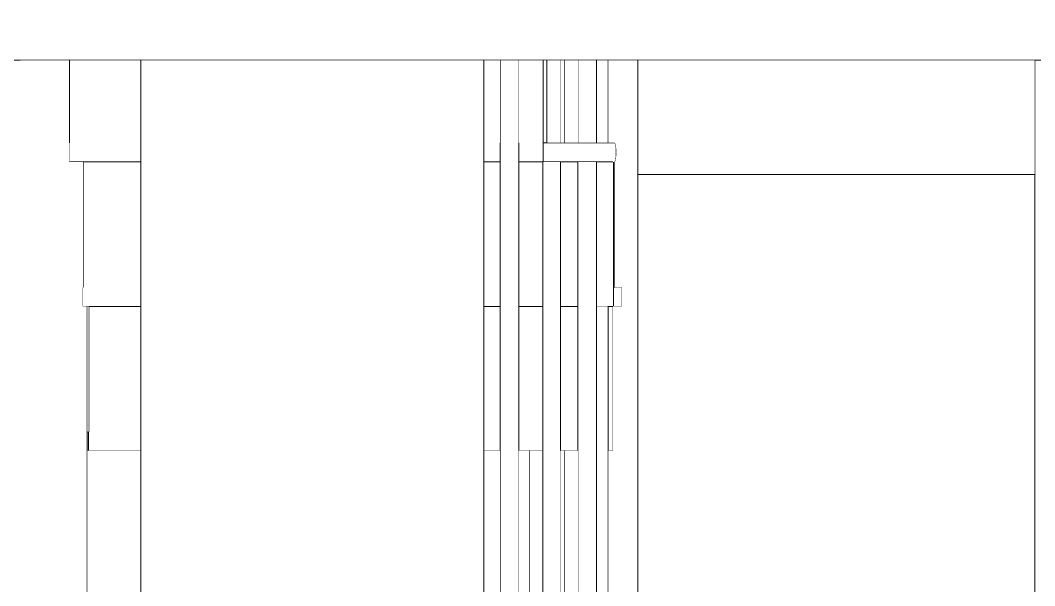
# Model space of a CAD drawing. Header units: millimetres. Extents: x -2171 to 1563, y -1758 to -1505.
# Drawn here: x -175.158 to -173.827, y -1731.473 to -1730.732 of the extents above; entities that cross this region are included whole.
import ezdxf

# ---------------------------------------------------------------- set-up
doc = ezdxf.new("R2010")
doc.units = ezdxf.units.MM
doc.linetypes.add('Wipeout_Contour', pattern=[1000, 0, -1000])
for name, color, linetype in [('Archicad Windows', 7, 'Continuous'), ('STATIKA', 7, 'Continuous'), ('Structural - Bearing', 7, 'Continuous'), ('Structural - Stair & Railing', 7, 'Continuous')]:
    doc.layers.add(name, color=color, linetype=linetype)
for name, color, linetype, lineweight, true_color in [('Archicad Windows_Pen_No__87', 251, 'Continuous', 9, 0x6a6a6a), ('STATIKA_Pen_No__61', 251, 'Continuous', 13, 0x6a6a6a), ('Structural - Bearing_Pen_No__87', 251, 'Continuous', 9, 0x6a6a6a), ('Structural - Stair & Railing_Pen_No__11', 49, 'Continuous', 13, 0x464646)]:
    doc.layers.add(name, color=color, linetype=linetype, lineweight=lineweight, true_color=true_color)
doc.layers.add('Structural - Bearing_Pen_No__2', color=8, linetype='Continuous', lineweight=13)
doc.layers.add('Structural - Bearing_Pen_No__88', color=7, linetype='Continuous', lineweight=13)

# ---------------------------------------------------------------- blocks, each defined once
blk = doc.blocks.new('Section Element_133_1')
at = {"color": 254, "linetype": 'Wipeout_Contour', "lineweight": 0, "ltscale": 123243.099421}
blk.add_wipeout([(-21062.7, 23570), (-21062.7, 21870), (-20542, 21870), (-20542, 23570)], dxfattribs=at).dxf.layer = 'Structural - Bearing'
blk = doc.blocks.new('Section Element_242_1')
at = {"color": 254, "linetype": 'Wipeout_Contour', "lineweight": 0, "ltscale": 128798.517995}
blk.add_wipeout([(-21401.2, 23720), (-21258.8, 23720), (-21258.8, 24520), (-21401.2, 24520)], dxfattribs=at).dxf.layer = 'Structural - Bearing'
at = {"color": 254, "linetype": 'Wipeout_Contour', "lineweight": 0, "ltscale": 129212.045042}
blk.add_wipeout([(-21570.2, 23720), (-21401.2, 23720), (-21401.2, 24520), (-21570.2, 24520)], dxfattribs=at).dxf.layer = 'Structural - Bearing'
at = {"layer": 'Structural - Bearing_Pen_No__87', "color": 251, "linetype": 'Continuous', "lineweight": 9, "true_color": 0x6a6a6a}
blk.add_line((-21401.2, 23720), (-21258.8, 23720), dxfattribs=at)
at = {"color": 254, "linetype": 'Wipeout_Contour', "lineweight": 0, "ltscale": 129661.077098}
blk.add_wipeout([(-21738, 23720), (-21570.2, 23720), (-21570.2, 24520), (-21738, 24520)], dxfattribs=at).dxf.layer = 'Structural - Bearing'
at = {"layer": 'Structural - Bearing_Pen_No__87', "color": 251, "linetype": 'Continuous', "lineweight": 9, "true_color": 0x6a6a6a}
blk.add_line((-21570.2, 23720), (-21401.2, 23720), dxfattribs=at)
at = {"color": 254, "linetype": 'Wipeout_Contour', "lineweight": 0, "ltscale": 130108.318135}
blk.add_wipeout([(-21904.2, 23720), (-21738, 23720), (-21738, 24520), (-21904.2, 24520)], dxfattribs=at).dxf.layer = 'Structural - Bearing'
at = {"layer": 'Structural - Bearing_Pen_No__87', "color": 251, "linetype": 'Continuous', "lineweight": 9, "true_color": 0x6a6a6a}
for p, q in [((-21904.2, 23720), (-21738, 23720)), ((-21738, 23720), (-21570.2, 23720))]:
    blk.add_line(p, q, dxfattribs=at)
blk = doc.blocks.new('Section Element_243_1')
at = {"color": 254, "linetype": 'Wipeout_Contour', "lineweight": 0, "ltscale": 115962.995937}
blk.add_wipeout([(-21258.8, 24520), (-21258.8, 23720), (-9238, 23720), (-9238, 24520)], dxfattribs=at).dxf.layer = 'Structural - Bearing'
at = {"layer": 'Structural - Bearing_Pen_No__87', "color": 251, "linetype": 'Continuous', "lineweight": 9, "true_color": 0x6a6a6a}
blk.add_line((-9238, 23720), (-21258.8, 23720), dxfattribs=at)
blk = doc.blocks.new('Section Element_331_1')
at = {"color": 254, "linetype": 'Wipeout_Contour', "lineweight": 0, "ltscale": 127356.094547}
blk.add_wipeout([(-21784.7, 23232.8), (-21784.7, 23207.8), (-21783.3, 23207.8), (-21783.3, 23232.8)], dxfattribs=at).dxf.layer = 'Structural - Stair & Railing'
at = {"color": 254, "linetype": 'Wipeout_Contour', "lineweight": 0, "ltscale": 125914.866411}
blk.add_wipeout([(-21264.6, 23207.8), (-21243.2, 23207.8), (-21243.2, 23232.8), (-21264.6, 23232.8)], dxfattribs=at).dxf.layer = 'Structural - Stair & Railing'
at = {"color": 254, "linetype": 'Wipeout_Contour', "lineweight": 0, "ltscale": 125777.703753}
blk.add_wipeout([(-21218.8, 23207.8), (-21187.4, 23207.8), (-21187.4, 23232.8), (-21218.8, 23232.8)], dxfattribs=at).dxf.layer = 'Structural - Stair & Railing'
at = {"color": 254, "linetype": 'Wipeout_Contour', "lineweight": 0, "ltscale": 125641.844628}
blk.add_wipeout([(-21164.1, 23207.8), (-21141.2, 23207.8), (-21141.2, 23232.8), (-21164.1, 23232.8)], dxfattribs=at).dxf.layer = 'Structural - Stair & Railing'
at = {"color": 254, "linetype": 'Wipeout_Contour', "lineweight": 0, "ltscale": 125495.259376}
blk.add_wipeout([(-21101.3, 23207.8), (-21095.1, 23207.8), (-21095.1, 23232.8), (-21101.3, 23232.8)], dxfattribs=at).dxf.layer = 'Structural - Stair & Railing'
at = {"layer": 'Structural - Stair & Railing_Pen_No__11', "color": 49, "linetype": 'Continuous', "lineweight": 13, "true_color": 0x464646}
for p, q in [((-21095.1, 23207.8), (-21095.1, 23232.8)), ((-21243.2, 23207.8), (-21264.6, 23207.8)), ((-21187.4, 23207.8), (-21218.8, 23207.8)), ((-21141.2, 23207.8), (-21164.1, 23207.8)), ((-21095.1, 23207.8), (-21101.3, 23207.8))]:
    blk.add_line(p, q, dxfattribs=at)
at = {"color": 254, "linetype": 'Wipeout_Contour', "lineweight": 0, "ltscale": 127260.20265}
blk.add_wipeout([(-21783.3, 23232.8), (-21783.3, 23207.8), (-21714.6, 23207.8), (-21714.6, 23232.8)], dxfattribs=at).dxf.layer = 'Structural - Stair & Railing'
at = {"layer": 'Structural - Stair & Railing_Pen_No__11', "color": 49, "linetype": 'Continuous', "lineweight": 13, "true_color": 0x464646}
for p, q in [((-21783.3, 23232.8), (-21784.7, 23232.8)), ((-21782.7, 23232.8), (-21783.3, 23232.8)), ((-21783.3, 23207.8), (-21783.3, 23232.8)), ((-21783.3, 23207.8), (-21784.7, 23207.8)), ((-21714.6, 23207.8), (-21783.3, 23207.8))]:
    blk.add_line(p, q, dxfattribs=at)
blk = doc.blocks.new('Section Element_332_1')
at = {"color": 254, "linetype": 'Wipeout_Contour', "lineweight": 0, "ltscale": 127536.410818}
blk.add_wipeout([(-21782.7, 23397.2), (-21782.7, 23232.8), (-21714.6, 23232.8), (-21714.6, 23397.2)], dxfattribs=at).dxf.layer = 'Structural - Stair & Railing'
at = {"color": 254, "linetype": 'Wipeout_Contour', "lineweight": 0, "ltscale": 126194.805411}
blk.add_wipeout([(-21264.6, 23397.2), (-21264.6, 23232.8), (-21243.2, 23232.8), (-21243.2, 23397.2)], dxfattribs=at).dxf.layer = 'Structural - Stair & Railing'
at = {"color": 254, "linetype": 'Wipeout_Contour', "lineweight": 0, "ltscale": 126057.946878}
blk.add_wipeout([(-21218.8, 23232.8), (-21187.4, 23232.8), (-21187.4, 23397.2), (-21218.8, 23397.2)], dxfattribs=at).dxf.layer = 'Structural - Stair & Railing'
at = {"color": 254, "linetype": 'Wipeout_Contour', "lineweight": 0, "ltscale": 125922.38965}
blk.add_wipeout([(-21164.1, 23232.8), (-21141.2, 23232.8), (-21141.2, 23397.2), (-21164.1, 23397.2)], dxfattribs=at).dxf.layer = 'Structural - Stair & Railing'
at = {"color": 254, "linetype": 'Wipeout_Contour', "lineweight": 0, "ltscale": 125776.047789}
blk.add_wipeout([(-21101.3, 23232.8), (-21095, 23232.8), (-21095, 23397.2), (-21101.3, 23397.2)], dxfattribs=at).dxf.layer = 'Structural - Stair & Railing'
at = {"layer": 'Structural - Stair & Railing_Pen_No__11', "color": 49, "linetype": 'Continuous', "lineweight": 13, "true_color": 0x464646}
blk.add_line((-21095, 23397.2), (-21095, 23232.8), dxfattribs=at)
at = {"color": 254, "linetype": 'Wipeout_Contour', "lineweight": 0, "ltscale": 127629.961356}
blk.add_wipeout([(-21783.1, 23397.2), (-21783.1, 23232.8), (-21782.7, 23232.8), (-21782.7, 23397.2)], dxfattribs=at).dxf.layer = 'Structural - Stair & Railing'
at = {"layer": 'Structural - Stair & Railing_Pen_No__11', "color": 49, "linetype": 'Continuous', "lineweight": 13, "true_color": 0x464646}
for p, q in [((-21783.1, 23232.8), (-21783.1, 23397.2)), ((-21782.7, 23397.2), (-21782.7, 23232.8))]:
    blk.add_line(p, q, dxfattribs=at)
blk = doc.blocks.new('Section Element_333_1')
at = {"color": 254, "linetype": 'Wipeout_Contour', "lineweight": 0, "ltscale": 127824.690433}
blk.add_wipeout([(-21790.9, 23422.2), (-21790.9, 23397.2), (-21714.6, 23397.2), (-21714.6, 23422.2)], dxfattribs=at).dxf.layer = 'Structural - Stair & Railing'
at = {"color": 254, "linetype": 'Wipeout_Contour', "lineweight": 0, "ltscale": 126474.876104}
blk.add_wipeout([(-21264.6, 23397.2), (-21243.2, 23397.2), (-21243.2, 23422.2), (-21264.6, 23422.2)], dxfattribs=at).dxf.layer = 'Structural - Stair & Railing'
at = {"color": 254, "linetype": 'Wipeout_Contour', "lineweight": 0, "ltscale": 126338.321521}
blk.add_wipeout([(-21218.8, 23397.2), (-21187.4, 23397.2), (-21187.4, 23422.2), (-21218.8, 23422.2)], dxfattribs=at).dxf.layer = 'Structural - Stair & Railing'
at = {"color": 254, "linetype": 'Wipeout_Contour', "lineweight": 0, "ltscale": 126203.06596}
blk.add_wipeout([(-21164.1, 23397.2), (-21141.2, 23397.2), (-21141.2, 23422.2), (-21164.1, 23422.2)], dxfattribs=at).dxf.layer = 'Structural - Stair & Railing'
at = {"color": 254, "linetype": 'Wipeout_Contour', "lineweight": 0, "ltscale": 126076.963245}
blk.add_wipeout([(-21116.6, 23422.2), (-21116.6, 23397.2), (-21094.7, 23397.2), (-21094.7, 23422.2)], dxfattribs=at).dxf.layer = 'Structural - Stair & Railing'
at = {"layer": 'Structural - Stair & Railing_Pen_No__11', "color": 49, "linetype": 'Continuous', "lineweight": 13, "true_color": 0x464646}
for p, q in [((-21790.3, 23422.2), (-21790.9, 23422.2)), ((-21790.9, 23397.2), (-21790.9, 23422.2)), ((-21714.6, 23397.2), (-21790.9, 23397.2)), ((-21243.2, 23397.2), (-21264.6, 23397.2)), ((-21187.4, 23397.2), (-21218.8, 23397.2)), ((-21141.2, 23397.2), (-21164.1, 23397.2))]:
    blk.add_line(p, q, dxfattribs=at)
at = {"color": 254, "linetype": 'Wipeout_Contour', "lineweight": 0, "ltscale": 126035.215425}
blk.add_wipeout([(-21094.7, 23422.2), (-21094.7, 23397.2), (-21085.4, 23397.2), (-21085.4, 23422.2)], dxfattribs=at).dxf.layer = 'Structural - Stair & Railing'
at = {"layer": 'Structural - Stair & Railing_Pen_No__11', "color": 49, "linetype": 'Continuous', "lineweight": 13, "true_color": 0x464646}
for q in [(-21094.7, 23422.2), (-21116.6, 23397.2)]:
    blk.add_line((-21094.7, 23397.2), q, dxfattribs=at)
at = {"color": 254, "linetype": 'Wipeout_Contour', "lineweight": 0, "ltscale": 126019.821206}
blk.add_wipeout([(-21085.4, 23422.2), (-21085.4, 23397.2), (-21083.2, 23397.2), (-21083.2, 23422.2)], dxfattribs=at).dxf.layer = 'Structural - Stair & Railing'
at = {"layer": 'Structural - Stair & Railing_Pen_No__11', "color": 49, "linetype": 'Continuous', "lineweight": 13, "true_color": 0x464646}
for p, q in [((-21085.4, 23422.2), (-21093, 23422.2)), ((-21083.2, 23422.2), (-21085.4, 23422.2)), ((-21083.2, 23397.2), (-21083.2, 23422.2)), ((-21085.4, 23397.2), (-21094.7, 23397.2)), ((-21083.2, 23397.2), (-21085.4, 23397.2))]:
    blk.add_line(p, q, dxfattribs=at)
blk = doc.blocks.new('Section Element_334_1')
at = {"color": 254, "linetype": 'Wipeout_Contour', "lineweight": 0, "ltscale": 128101.911777}
blk.add_wipeout([(-21790.3, 23586.7), (-21790.3, 23422.2), (-21714.6, 23422.2), (-21714.6, 23586.7)], dxfattribs=at).dxf.layer = 'Structural - Stair & Railing'
at = {"color": 254, "linetype": 'Wipeout_Contour', "lineweight": 0, "ltscale": 126755.841618}
blk.add_wipeout([(-21264.6, 23586.7), (-21264.6, 23422.2), (-21243.2, 23422.2), (-21243.2, 23586.7)], dxfattribs=at).dxf.layer = 'Structural - Stair & Railing'
at = {"color": 254, "linetype": 'Wipeout_Contour', "lineweight": 0, "ltscale": 126619.589526}
blk.add_wipeout([(-21218.8, 23422.2), (-21187.4, 23422.2), (-21187.4, 23586.7), (-21218.8, 23586.7)], dxfattribs=at).dxf.layer = 'Structural - Stair & Railing'
at = {"color": 254, "linetype": 'Wipeout_Contour', "lineweight": 0, "ltscale": 126484.634257}
blk.add_wipeout([(-21164.1, 23586.7), (-21164.1, 23422.2), (-21141.2, 23422.2), (-21141.2, 23586.7)], dxfattribs=at).dxf.layer = 'Structural - Stair & Railing'
at = {"color": 254, "linetype": 'Wipeout_Contour', "lineweight": 0, "ltscale": 126358.728317}
blk.add_wipeout([(-21116.6, 23586.7), (-21116.6, 23422.2), (-21094.6, 23422.2), (-21094.6, 23586.7)], dxfattribs=at).dxf.layer = 'Structural - Stair & Railing'
at = {"layer": 'Structural - Stair & Railing_Pen_No__11', "color": 49, "linetype": 'Continuous', "lineweight": 13, "true_color": 0x464646}
blk.add_line((-21790.3, 23586.7), (-21790.3, 23422.2), dxfattribs=at)
at = {"color": 254, "linetype": 'Wipeout_Contour', "lineweight": 0, "ltscale": 126327.256619}
blk.add_wipeout([(-21093, 23586.7), (-21094.6, 23586.7), (-21094.6, 23422.2), (-21093, 23422.2)], dxfattribs=at).dxf.layer = 'Structural - Stair & Railing'
at = {"layer": 'Structural - Stair & Railing_Pen_No__11', "color": 49, "linetype": 'Continuous', "lineweight": 13, "true_color": 0x464646}
for p, q in [((-21094.6, 23586.7), (-21095.4, 23586.7)), ((-21093, 23586.7), (-21094.6, 23586.7)), ((-21094.6, 23586.7), (-21094.6, 23422.2)), ((-21093, 23422.2), (-21093, 23586.7)), ((-21094.6, 23422.2), (-21093, 23422.2))]:
    blk.add_line(p, q, dxfattribs=at)
blk = doc.blocks.new('Section Element_335_1')
at = {"color": 254, "linetype": 'Wipeout_Contour', "lineweight": 0, "ltscale": 128404.577707}
blk.add_wipeout([(-21808.4, 23586.7), (-21714.6, 23586.7), (-21714.6, 23611.7), (-21808.4, 23611.7)], dxfattribs=at).dxf.layer = 'Structural - Stair & Railing'
at = {"color": 254, "linetype": 'Wipeout_Contour', "lineweight": 0, "ltscale": 127036.937421}
blk.add_wipeout([(-21243.2, 23611.7), (-21264.6, 23611.7), (-21264.6, 23586.7), (-21243.2, 23586.7)], dxfattribs=at).dxf.layer = 'Structural - Stair & Railing'
at = {"color": 254, "linetype": 'Wipeout_Contour', "lineweight": 0, "ltscale": 126900.265804}
blk.add_wipeout([(-21218.8, 23611.7), (-21218.8, 23586.7), (-21186.8, 23586.7), (-21186.8, 23611.7)], dxfattribs=at).dxf.layer = 'Structural - Stair & Railing'
at = {"color": 254, "linetype": 'Wipeout_Contour', "lineweight": 0, "ltscale": 664691.617143}
blk.add_wipeout([(-21090.9, 23603.4), (-21091.1, 23605.4), (-21091.3, 23607.2), (-21091.6, 23608.7), (-21092, 23610), (-21092.3, 23610.9), (-21092.7, 23611.5), (-21093.1, 23611.7), (-21104.7, 23611.7), (-21104.7, 23586.7), (-21093.1, 23586.7), (-21092.7, 23586.9), (-21092.3, 23587.4), (-21092, 23588.3), (-21091.6, 23589.6), (-21091.3, 23591.1), (-21091.1, 23592.9), (-21090.9, 23594.9), (-21090.8, 23597), (-21090.8, 23599.2), (-21090.8, 23601.3)], dxfattribs=at).dxf.layer = 'Structural - Stair & Railing'
at = {"layer": 'Structural - Stair & Railing_Pen_No__11', "color": 49, "linetype": 'Continuous', "lineweight": 13, "true_color": 0x464646}
for p, q in [((-21807.9, 23611.7), (-21808.4, 23611.7)), ((-21808.4, 23586.7), (-21808.4, 23611.7)), ((-21092.7, 23611.5), (-21093.1, 23611.7)), ((-21092.3, 23610.9), (-21092.7, 23611.5)), ((-21092, 23610), (-21092.3, 23610.9)), ((-21091.6, 23608.7), (-21092, 23610)), ((-21091.3, 23607.2), (-21091.6, 23608.7)), ((-21091.1, 23605.4), (-21091.3, 23607.2)), ((-21091.3, 23591.1), (-21091.1, 23592.9)), ((-21090.9, 23603.4), (-21091.1, 23605.4)), ((-21091.1, 23592.9), (-21090.9, 23594.9)), ((-21090.8, 23601.3), (-21090.9, 23603.4)), ((-21090.9, 23594.9), (-21090.8, 23597)), ((-21090.8, 23599.2), (-21090.8, 23601.3)), ((-21090.8, 23597), (-21090.8, 23599.2)), ((-21714.6, 23586.7), (-21808.4, 23586.7)), ((-21243.2, 23586.7), (-21264.6, 23586.7)), ((-21093.1, 23586.7), (-21092.7, 23586.9)), ((-21092.7, 23586.9), (-21092.3, 23587.4)), ((-21092.3, 23587.4), (-21092, 23588.3)), ((-21092, 23588.3), (-21091.6, 23589.6)), ((-21091.6, 23589.6), (-21091.3, 23591.1))]:
    blk.add_line(p, q, dxfattribs=at)
at = {"color": 254, "linetype": 'Wipeout_Contour', "lineweight": 0, "ltscale": 126812.332571}
blk.add_wipeout([(-21186.8, 23611.7), (-21186.8, 23586.7), (-21152.9, 23586.7), (-21152.9, 23611.7)], dxfattribs=at).dxf.layer = 'Structural - Stair & Railing'
at = {"color": 254, "linetype": 'Wipeout_Contour', "lineweight": 0, "ltscale": 126666.046883}
blk.add_wipeout([(-21125.5, 23611.7), (-21125.5, 23586.7), (-21104.7, 23586.7), (-21104.7, 23611.7)], dxfattribs=at).dxf.layer = 'Structural - Stair & Railing'
at = {"layer": 'Structural - Stair & Railing_Pen_No__11', "color": 49, "linetype": 'Continuous', "lineweight": 13, "true_color": 0x464646}
for p, q in [((-21186.8, 23586.7), (-21186.8, 23611.7)), ((-21093.1, 23611.7), (-21104.7, 23611.7)), ((-21186.8, 23586.7), (-21218.8, 23586.7)), ((-21095.4, 23586.7), (-21104.7, 23586.7))]:
    blk.add_line(p, q, dxfattribs=at)
at = {"color": 254, "linetype": 'Wipeout_Contour', "lineweight": 0, "ltscale": 126730.409239}
blk.add_wipeout([(-21152.9, 23611.7), (-21152.9, 23586.7), (-21125.5, 23586.7), (-21125.5, 23611.7)], dxfattribs=at).dxf.layer = 'Structural - Stair & Railing'
at = {"layer": 'Structural - Stair & Railing_Pen_No__11', "color": 49, "linetype": 'Continuous', "lineweight": 13, "true_color": 0x464646}
for p, q in [((-21152.9, 23611.7), (-21181.9, 23611.7)), ((-21125.5, 23611.7), (-21152.9, 23611.7)), ((-21104.7, 23611.7), (-21125.5, 23611.7)), ((-21152.9, 23586.7), (-21186.8, 23586.7)), ((-21125.5, 23586.7), (-21152.9, 23586.7)), ((-21104.7, 23586.7), (-21125.5, 23586.7))]:
    blk.add_line(p, q, dxfattribs=at)
blk = doc.blocks.new('Section Element_354_1')
at = {"color": 254, "linetype": 'Wipeout_Contour', "lineweight": 0, "ltscale": 123797.890262}
blk.add_wipeout([(-21204.9, 23207.8), (-21205.4, 23207.8), (-21205.4, 21870), (-21204.9, 21870)], dxfattribs=at).dxf.layer = 'Structural - Bearing'
at = {"color": 254, "linetype": 'Wipeout_Contour', "lineweight": 0, "ltscale": 123750.423274}
blk.add_wipeout([(-21188.2, 23207.8), (-21188.2, 21870), (-21187.4, 21870), (-21187.4, 23207.8)], dxfattribs=at).dxf.layer = 'Structural - Bearing'
at = {"color": 254, "linetype": 'Wipeout_Contour', "lineweight": 0, "ltscale": 123764.695475}
blk.add_wipeout([(-21188.2, 23207.8), (-21197.8, 23207.8), (-21197.8, 21870), (-21188.2, 21870)], dxfattribs=at).dxf.layer = 'Structural - Bearing'
at = {"color": 254, "linetype": 'Wipeout_Contour', "lineweight": 0, "ltscale": 123787.511544}
blk.add_wipeout([(-21197.8, 23207.8), (-21204.9, 23207.8), (-21204.9, 21870), (-21197.8, 21870)], dxfattribs=at).dxf.layer = 'Structural - Bearing'
at = {"layer": 'Structural - Bearing_Pen_No__2', "color": 8, "linetype": 'Continuous', "lineweight": 13}
blk.add_line((-21205.4, 21020), (-21205.4, 23207.8), dxfattribs=at)
blk = doc.blocks.new('Section Element_355_1')
at = {"color": 254, "linetype": 'Wipeout_Contour', "lineweight": 0, "ltscale": 126832.816907}
blk.add_wipeout([(-21101.3, 23720), (-21104.7, 23720), (-21104.7, 23611.7), (-21101.3, 23611.7)], dxfattribs=at).dxf.layer = 'Structural - Bearing'
at = {"color": 254, "linetype": 'Wipeout_Contour', "lineweight": 0, "ltscale": 123799.141338}
blk.add_wipeout([(-21101.3, 23397.2), (-21104.7, 23397.2), (-21104.7, 21870), (-21101.3, 21870)], dxfattribs=at).dxf.layer = 'Structural - Bearing'
at = {"color": 254, "linetype": 'Wipeout_Contour', "lineweight": 0, "ltscale": 126848.89814}
blk.add_wipeout([(-21104.7, 23720), (-21113.4, 23720), (-21113.4, 23611.7), (-21104.7, 23611.7)], dxfattribs=at).dxf.layer = 'Structural - Bearing'
at = {"color": 254, "linetype": 'Wipeout_Contour', "lineweight": 0, "ltscale": 123815.621904}
blk.add_wipeout([(-21104.7, 23397.2), (-21113.4, 23397.2), (-21113.4, 21870), (-21104.7, 21870)], dxfattribs=at).dxf.layer = 'Structural - Bearing'
at = {"layer": 'Structural - Bearing_Pen_No__2', "color": 8, "linetype": 'Continuous', "lineweight": 13}
for p, q in [((-21101.3, 23611.7), (-21101.3, 23720)), ((-21101.3, 21020), (-21101.3, 23397.2))]:
    blk.add_line(p, q, dxfattribs=at)
at = {"color": 254, "linetype": 'Wipeout_Contour', "lineweight": 0, "ltscale": 126864.711621}
blk.add_wipeout([(-21116.6, 23720), (-21116.6, 23611.7), (-21113.4, 23611.7), (-21113.4, 23720)], dxfattribs=at).dxf.layer = 'Structural - Bearing'
at = {"color": 254, "linetype": 'Wipeout_Contour', "lineweight": 0, "ltscale": 123831.827947}
blk.add_wipeout([(-21116.6, 21870), (-21113.4, 21870), (-21113.4, 23397.2), (-21116.6, 23397.2)], dxfattribs=at).dxf.layer = 'Structural - Bearing'
blk = doc.blocks.new('Section Element_356_1')
at = {"color": 254, "linetype": 'Wipeout_Contour', "lineweight": 0, "ltscale": 126875.74093}
blk.add_wipeout([(-21121.7, 23720), (-21121.7, 23611.7), (-21116.6, 23611.7), (-21116.6, 23720)], dxfattribs=at).dxf.layer = 'Structural - Bearing'
at = {"color": 254, "linetype": 'Wipeout_Contour', "lineweight": 0, "ltscale": 124124.900192}
blk.add_wipeout([(-21121.7, 21870), (-21116.6, 21870), (-21116.6, 23586.7), (-21121.7, 23586.7)], dxfattribs=at).dxf.layer = 'Structural - Bearing'
at = {"color": 254, "linetype": 'Wipeout_Contour', "lineweight": 0, "ltscale": 158577.432243}
blk.add_wipeout([(-21121.7, 23720), (-21131, 23720), (-21131, 23611.7), (-21125.5, 23611.7), (-21121.7, 23611.7)], dxfattribs=at).dxf.layer = 'Structural - Bearing'
at = {"color": 254, "linetype": 'Wipeout_Contour', "lineweight": 0, "ltscale": 155809.14422}
blk.add_wipeout([(-21125.5, 23586.7), (-21131, 23586.7), (-21131, 21870), (-21121.7, 21870), (-21121.7, 23586.7)], dxfattribs=at).dxf.layer = 'Structural - Bearing'
at = {"layer": 'Structural - Bearing_Pen_No__2', "color": 8, "linetype": 'Continuous', "lineweight": 13}
for p, q in [((-21116.6, 23611.7), (-21116.6, 23720)), ((-21116.6, 21020), (-21116.6, 23586.7))]:
    blk.add_line(p, q, dxfattribs=at)
at = {"color": 254, "linetype": 'Wipeout_Contour', "lineweight": 0, "ltscale": 126918.189599}
blk.add_wipeout([(-21139.1, 23720), (-21139.1, 23611.7), (-21131, 23611.7), (-21131, 23720)], dxfattribs=at).dxf.layer = 'Structural - Bearing'
at = {"color": 254, "linetype": 'Wipeout_Contour', "lineweight": 0, "ltscale": 124168.306996}
blk.add_wipeout([(-21139.1, 21870), (-21131, 21870), (-21131, 23586.7), (-21139.1, 23586.7)], dxfattribs=at).dxf.layer = 'Structural - Bearing'
at = {"color": 254, "linetype": 'Wipeout_Contour', "lineweight": 0, "ltscale": 126931.751387}
blk.add_wipeout([(-21141.2, 23720), (-21141.2, 23611.7), (-21139.1, 23611.7), (-21139.1, 23720)], dxfattribs=at).dxf.layer = 'Structural - Bearing'
at = {"color": 254, "linetype": 'Wipeout_Contour', "lineweight": 0, "ltscale": 124182.174776}
blk.add_wipeout([(-21141.2, 21870), (-21139.1, 21870), (-21139.1, 23586.7), (-21141.2, 23586.7)], dxfattribs=at).dxf.layer = 'Structural - Bearing'
at = {"layer": 'Structural - Bearing_Pen_No__2', "color": 8, "linetype": 'Continuous', "lineweight": 13}
for p, q in [((-21141.2, 23611.7), (-21141.2, 23720)), ((-21141.2, 21020), (-21141.2, 23586.7))]:
    blk.add_line(p, q, dxfattribs=at)
blk = doc.blocks.new('Section Element_357_1')
at = {"color": 254, "linetype": 'Wipeout_Contour', "lineweight": 0, "ltscale": 127004.54717}
blk.add_wipeout([(-21170.8, 23720), (-21170.8, 23611.7), (-21164.1, 23611.7), (-21164.1, 23720)], dxfattribs=at).dxf.layer = 'Structural - Bearing'
at = {"color": 254, "linetype": 'Wipeout_Contour', "lineweight": 0, "ltscale": 124256.61173}
blk.add_wipeout([(-21170.8, 21870), (-21164.1, 21870), (-21164.1, 23586.7), (-21170.8, 23586.7)], dxfattribs=at).dxf.layer = 'Structural - Bearing'
at = {"layer": 'Structural - Bearing_Pen_No__2', "color": 8, "linetype": 'Continuous', "lineweight": 13}
for p, q in [((-21164.1, 23611.7), (-21164.1, 23720)), ((-21164.1, 21020), (-21164.1, 23586.7))]:
    blk.add_line(p, q, dxfattribs=at)
at = {"color": 254, "linetype": 'Wipeout_Contour', "lineweight": 0, "ltscale": 127026.177781}
blk.add_wipeout([(-21180.4, 23720), (-21180.4, 23611.7), (-21170.8, 23611.7), (-21170.8, 23720)], dxfattribs=at).dxf.layer = 'Structural - Bearing'
at = {"color": 254, "linetype": 'Wipeout_Contour', "lineweight": 0, "ltscale": 124278.729602}
blk.add_wipeout([(-21180.4, 21870), (-21170.8, 21870), (-21170.8, 23586.7), (-21180.4, 23586.7)], dxfattribs=at).dxf.layer = 'Structural - Bearing'
at = {"color": 254, "linetype": 'Wipeout_Contour', "lineweight": 0, "ltscale": 127041.053713}
blk.add_wipeout([(-21181.9, 23720), (-21181.9, 23611.7), (-21180.4, 23611.7), (-21180.4, 23720)], dxfattribs=at).dxf.layer = 'Structural - Bearing'
at = {"color": 254, "linetype": 'Wipeout_Contour', "lineweight": 0, "ltscale": 156006.324197}
blk.add_wipeout([(-21186.8, 23586.7), (-21187.2, 23586.7), (-21187.2, 21870), (-21180.4, 21870), (-21180.4, 23586.7)], dxfattribs=at).dxf.layer = 'Structural - Bearing'
at = {"color": 254, "linetype": 'Wipeout_Contour', "lineweight": 0, "ltscale": 124310.733591}
blk.add_wipeout([(-21187.2, 23586.7), (-21187.4, 23586.7), (-21187.4, 21870), (-21187.2, 21870)], dxfattribs=at).dxf.layer = 'Structural - Bearing'
at = {"layer": 'Structural - Bearing_Pen_No__2', "color": 8, "linetype": 'Continuous', "lineweight": 13}
blk.add_line((-21187.4, 21020), (-21187.4, 23586.7), dxfattribs=at)
blk = doc.blocks.new('Section Element_358_1')
at = {"color": 254, "linetype": 'Wipeout_Contour', "lineweight": 0, "ltscale": 124597.518911}
blk.add_wipeout([(-21218.8, 23720), (-21220.6, 23720), (-21220.6, 21870), (-21218.8, 21870)], dxfattribs=at).dxf.layer = 'Structural - Bearing'
at = {"color": 254, "linetype": 'Wipeout_Contour', "lineweight": 0, "ltscale": 124610.753727}
blk.add_wipeout([(-21220.6, 23720), (-21228.5, 23720), (-21228.5, 21870), (-21220.6, 21870)], dxfattribs=at).dxf.layer = 'Structural - Bearing'
at = {"layer": 'Structural - Bearing_Pen_No__2', "color": 8, "linetype": 'Continuous', "lineweight": 13}
blk.add_line((-21218.8, 21020), (-21218.8, 23720), dxfattribs=at)
at = {"color": 254, "linetype": 'Wipeout_Contour', "lineweight": 0, "ltscale": 124634.35602}
blk.add_wipeout([(-21228.5, 23720), (-21237.9, 23720), (-21237.9, 21870), (-21228.5, 21870)], dxfattribs=at).dxf.layer = 'Structural - Bearing'
at = {"color": 254, "linetype": 'Wipeout_Contour', "lineweight": 0, "ltscale": 124654.501323}
blk.add_wipeout([(-21237.9, 23720), (-21243.2, 23720), (-21243.2, 21870), (-21237.9, 21870)], dxfattribs=at).dxf.layer = 'Structural - Bearing'
at = {"layer": 'Structural - Bearing_Pen_No__2', "color": 8, "linetype": 'Continuous', "lineweight": 13}
blk.add_line((-21243.2, 21020), (-21243.2, 23720), dxfattribs=at)
blk = doc.blocks.new('Section Element_366_1')
at = {"color": 254, "linetype": 'Wipeout_Contour', "lineweight": 0, "ltscale": 126982.974893}
blk.add_wipeout([(-21159.1, 23720), (-21159.6, 23720), (-21159.6, 23611.7), (-21159.1, 23611.7)], dxfattribs=at).dxf.layer = 'Structural - Bearing'
at = {"color": 254, "linetype": 'Wipeout_Contour', "lineweight": 0, "ltscale": 126936.250988}
blk.add_wipeout([(-21142.5, 23720), (-21142.5, 23611.7), (-21141.2, 23611.7), (-21141.2, 23720)], dxfattribs=at).dxf.layer = 'Structural - Bearing'
at = {"color": 254, "linetype": 'Wipeout_Contour', "lineweight": 0, "ltscale": 123672.518561}
blk.add_wipeout([(-21159.1, 23207.8), (-21159.6, 23207.8), (-21159.6, 21870), (-21159.1, 21870)], dxfattribs=at).dxf.layer = 'Structural - Bearing'
at = {"color": 254, "linetype": 'Wipeout_Contour', "lineweight": 0, "ltscale": 123624.5316}
blk.add_wipeout([(-21142.5, 23207.8), (-21142.5, 21870), (-21141.2, 21870), (-21141.2, 23207.8)], dxfattribs=at).dxf.layer = 'Structural - Bearing'
at = {"color": 254, "linetype": 'Wipeout_Contour', "lineweight": 0, "ltscale": 126950.690598}
blk.add_wipeout([(-21142.5, 23720), (-21152, 23720), (-21152, 23611.7), (-21142.5, 23611.7)], dxfattribs=at).dxf.layer = 'Structural - Bearing'
at = {"color": 254, "linetype": 'Wipeout_Contour', "lineweight": 0, "ltscale": 123639.361628}
blk.add_wipeout([(-21142.5, 23207.8), (-21152, 23207.8), (-21152, 21870), (-21142.5, 21870)], dxfattribs=at).dxf.layer = 'Structural - Bearing'
at = {"color": 254, "linetype": 'Wipeout_Contour', "lineweight": 0, "ltscale": 158673.829198}
blk.add_wipeout([(-21159.1, 23611.7), (-21152.9, 23611.7), (-21152, 23611.7), (-21152, 23720), (-21159.1, 23720)], dxfattribs=at).dxf.layer = 'Structural - Bearing'
at = {"color": 254, "linetype": 'Wipeout_Contour', "lineweight": 0, "ltscale": 123662.151568}
blk.add_wipeout([(-21152, 23207.8), (-21159.1, 23207.8), (-21159.1, 21870), (-21152, 21870)], dxfattribs=at).dxf.layer = 'Structural - Bearing'
at = {"layer": 'Structural - Bearing_Pen_No__2', "color": 8, "linetype": 'Continuous', "lineweight": 13}
for p, q in [((-21159.6, 23611.7), (-21159.6, 23720)), ((-21159.6, 21020), (-21159.6, 23207.8))]:
    blk.add_line(p, q, dxfattribs=at)
blk = doc.blocks.new('Section Element_375_1')
at = {"color": 254, "linetype": 'Wipeout_Contour', "lineweight": 0, "ltscale": 253899.872069}
blk.add_wipeout([(-21795.4, 21870), (-21787, 21870), (-21787, 23397.2), (-21790.9, 23397.2), (-21790.9, 23422.2), (-21790.3, 23422.2), (-21790.3, 23586.7), (-21795.4, 23586.7)], dxfattribs=at).dxf.layer = 'Structural - Bearing'
at = {"color": 254, "linetype": 'Wipeout_Contour', "lineweight": 0, "ltscale": 254728.732214}
blk.add_wipeout([(-21809.3, 23720), (-21809.3, 21870), (-21795.4, 21870), (-21795.4, 23586.7), (-21808.4, 23586.7), (-21808.4, 23611.7), (-21807.9, 23611.7), (-21807.9, 23720)], dxfattribs=at).dxf.layer = 'Structural - Bearing'
at = {"color": 254, "linetype": 'Wipeout_Contour', "lineweight": 0, "ltscale": 125678.006442}
blk.add_wipeout([(-21784.7, 23397.2), (-21787, 23397.2), (-21787, 21870), (-21784.7, 21870)], dxfattribs=at).dxf.layer = 'Structural - Bearing'
at = {"layer": 'Structural - Bearing_Pen_No__2', "color": 8, "linetype": 'Continuous', "lineweight": 13}
blk.add_line((-21784.7, 21020), (-21784.7, 23397.2), dxfattribs=at)
at = {"color": 254, "linetype": 'Wipeout_Contour', "lineweight": 0, "ltscale": 126242.034878}
blk.add_wipeout([(-21809.3, 23720), (-21827.6, 23720), (-21827.6, 21870), (-21809.3, 21870)], dxfattribs=at).dxf.layer = 'Structural - Bearing'
at = {"color": 254, "linetype": 'Wipeout_Contour', "lineweight": 0, "ltscale": 126297.32972}
blk.add_wipeout([(-21849.2, 21870), (-21827.6, 21870), (-21827.6, 23720), (-21849.2, 23720)], dxfattribs=at).dxf.layer = 'Structural - Bearing'
at = {"color": 254, "linetype": 'Wipeout_Contour', "lineweight": 0, "ltscale": 157276.497649}
blk.add_wipeout([(-21872.6, 23720), (-21872.6, 21870), (-21853.2, 21870), (-21849.2, 21870), (-21849.2, 23720)], dxfattribs=at).dxf.layer = 'Structural - Bearing'
blk = doc.blocks.new('Section Element_464_1')
at = {"layer": 'Archicad Windows_Pen_No__87', "color": 251, "linetype": 'Continuous', "lineweight": 9, "true_color": 0x6a6a6a}
blk.add_line((-20542, 21020), (-20542, 23720), dxfattribs=at)
blk = doc.blocks.new('Section Element_524_1')
at = {"color": 254, "linetype": 'Wipeout_Contour', "lineweight": 0, "ltscale": 126710.123544}
blk.add_wipeout([(-21784.7, 23018.3), (-21714.6, 23018.3), (-21714.6, 23043.3), (-21784.7, 23043.3)], dxfattribs=at).dxf.layer = 'Structural - Stair & Railing'
at = {"color": 254, "linetype": 'Wipeout_Contour', "lineweight": 0, "ltscale": 125356.935685}
blk.add_wipeout([(-21264.6, 23018.3), (-21243.2, 23018.3), (-21243.2, 23043.3), (-21264.6, 23043.3)], dxfattribs=at).dxf.layer = 'Structural - Stair & Railing'
at = {"color": 254, "linetype": 'Wipeout_Contour', "lineweight": 0, "ltscale": 125243.525411}
blk.add_wipeout([(-21218.8, 23018.3), (-21205.4, 23018.3), (-21205.4, 23043.3), (-21218.8, 23043.3)], dxfattribs=at).dxf.layer = 'Structural - Stair & Railing'
at = {"layer": 'Structural - Stair & Railing_Pen_No__11', "color": 49, "linetype": 'Continuous', "lineweight": 13, "true_color": 0x464646}
for p, q in [((-21714.6, 23018.3), (-21784.7, 23018.3)), ((-21243.2, 23018.3), (-21264.6, 23018.3)), ((-21205.4, 23018.3), (-21218.8, 23018.3))]:
    blk.add_line(p, q, dxfattribs=at)
blk = doc.blocks.new('Section Element_525_1')
at = {"color": 254, "linetype": 'Wipeout_Contour', "lineweight": 0, "ltscale": 126986.054974}
blk.add_wipeout([(-21784.7, 23043.3), (-21714.6, 23043.3), (-21714.6, 23207.8), (-21784.7, 23207.8)], dxfattribs=at).dxf.layer = 'Structural - Stair & Railing'
at = {"color": 254, "linetype": 'Wipeout_Contour', "lineweight": 0, "ltscale": 125635.834234}
blk.add_wipeout([(-21243.2, 23207.8), (-21264.6, 23207.8), (-21264.6, 23043.3), (-21243.2, 23043.3)], dxfattribs=at).dxf.layer = 'Structural - Stair & Railing'
at = {"color": 254, "linetype": 'Wipeout_Contour', "lineweight": 0, "ltscale": 125522.675525}
blk.add_wipeout([(-21218.8, 23043.3), (-21205.4, 23043.3), (-21205.4, 23207.8), (-21218.8, 23207.8)], dxfattribs=at).dxf.layer = 'Structural - Stair & Railing'
blk = doc.blocks.new('Section Element_526_1')
at = {"color": 254, "linetype": 'Wipeout_Contour', "lineweight": 0, "ltscale": 128600.123737}
blk.add_wipeout([(-21807.9, 23720), (-21807.9, 23611.7), (-21714.6, 23611.7), (-21714.6, 23720)], dxfattribs=at).dxf.layer = 'Structural - Stair & Railing'
at = {"color": 254, "linetype": 'Wipeout_Contour', "lineweight": 0, "ltscale": 127235.29242}
blk.add_wipeout([(-21264.6, 23611.7), (-21243.2, 23611.7), (-21243.2, 23720), (-21264.6, 23720)], dxfattribs=at).dxf.layer = 'Structural - Stair & Railing'
at = {"color": 254, "linetype": 'Wipeout_Contour', "lineweight": 0, "ltscale": 127098.759372}
blk.add_wipeout([(-21218.8, 23611.7), (-21186.8, 23611.7), (-21186.8, 23720), (-21218.8, 23720)], dxfattribs=at).dxf.layer = 'Structural - Stair & Railing'
at = {"layer": 'Structural - Stair & Railing_Pen_No__11', "color": 49, "linetype": 'Continuous', "lineweight": 13, "true_color": 0x464646}
blk.add_line((-21807.9, 23720), (-21807.9, 23611.7), dxfattribs=at)
at = {"color": 254, "linetype": 'Wipeout_Contour', "lineweight": 0, "ltscale": 127049.632459}
blk.add_wipeout([(-21186.8, 23720), (-21186.8, 23611.7), (-21181.9, 23611.7), (-21181.9, 23720)], dxfattribs=at).dxf.layer = 'Structural - Stair & Railing'
at = {"layer": 'Structural - Stair & Railing_Pen_No__11', "color": 49, "linetype": 'Continuous', "lineweight": 13, "true_color": 0x464646}
for p, q in [((-21186.8, 23720), (-21186.8, 23611.7)), ((-21181.9, 23611.7), (-21181.9, 23720)), ((-21186.8, 23611.7), (-21181.9, 23611.7))]:
    blk.add_line(p, q, dxfattribs=at)
blk = doc.blocks.new('Section Element_588_1')
at = {"color": 254, "linetype": 'Wipeout_Contour', "lineweight": 0, "ltscale": 126989.64322}
blk.add_wipeout([(-21164.1, 23720), (-21164.1, 23611.7), (-21159.6, 23611.7), (-21159.6, 23720)], dxfattribs=at).dxf.layer = 'Structural - Bearing'
at = {"color": 254, "linetype": 'Wipeout_Contour', "lineweight": 0, "ltscale": 1040425.472233406}
blk.add_wipeout([(-21062.7, 23720), (-21101.3, 23720), (-21101.3, 23611.7), (-21093.1, 23611.7), (-21092.7, 23611.5), (-21092.3, 23610.9), (-21092, 23610), (-21091.6, 23608.7), (-21091.3, 23607.2), (-21091.1, 23605.4), (-21090.9, 23603.4), (-21090.8, 23601.3), (-21090.8, 23599.2), (-21090.8, 23597), (-21090.9, 23594.9), (-21091.1, 23592.9), (-21091.3, 23591.1), (-21091.6, 23589.6), (-21092, 23588.3), (-21092.3, 23587.4), (-21092.7, 23586.9), (-21093.1, 23586.7), (-21093, 23586.7), (-21093, 23422.2), (-21083.2, 23422.2), (-21083.2, 23397.2), (-21095, 23397.2), (-21095, 23232.8), (-21095.1, 23232.8), (-21095.1, 23207.8), (-21101.3, 23207.8), (-21101.3, 21870), (-21062.7, 21870)], dxfattribs=at).dxf.layer = 'Structural - Bearing'
at = {"color": 254, "linetype": 'Wipeout_Contour', "lineweight": 0, "ltscale": 127632.659345}
blk.add_wipeout([(-21783.1, 23397.2), (-21784.7, 23397.2), (-21784.7, 23232.8), (-21783.1, 23232.8)], dxfattribs=at).dxf.layer = 'Structural - Bearing'
at = {"color": 254, "linetype": 'Wipeout_Contour', "lineweight": 0, "ltscale": 123679.367062}
blk.add_wipeout([(-21164.1, 21870), (-21159.6, 21870), (-21159.6, 23207.8), (-21164.1, 23207.8)], dxfattribs=at).dxf.layer = 'Structural - Bearing'
at = {"layer": 'Structural - Bearing_Pen_No__88', "color": 7, "linetype": 'Continuous', "lineweight": 13}
blk.add_line((-21062.7, 21020), (-21062.7, 23570), dxfattribs=at)
blk = doc.blocks.new('Section Element_589_1')
at = {"color": 254, "linetype": 'Wipeout_Contour', "lineweight": 0, "ltscale": 124724.634478}
blk.add_wipeout([(-21268, 23720), (-21268, 21870), (-21264.6, 21870), (-21264.6, 23720)], dxfattribs=at).dxf.layer = 'Structural - Bearing'
at = {"color": 254, "linetype": 'Wipeout_Contour', "lineweight": 0, "ltscale": 124743.154634}
blk.add_wipeout([(-21278.1, 23720), (-21278.1, 21870), (-21268, 21870), (-21268, 23720)], dxfattribs=at).dxf.layer = 'Structural - Bearing'
at = {"layer": 'Structural - Bearing_Pen_No__88', "color": 7, "linetype": 'Continuous', "lineweight": 13}
blk.add_line((-21264.6, 21020), (-21264.6, 23720), dxfattribs=at)
at = {"color": 254, "linetype": 'Wipeout_Contour', "lineweight": 0, "ltscale": 124779.641202}
blk.add_wipeout([(-21294.7, 23720), (-21294.7, 21870), (-21278.1, 21870), (-21278.1, 23720)], dxfattribs=at).dxf.layer = 'Structural - Bearing'
at = {"color": 254, "linetype": 'Wipeout_Contour', "lineweight": 0, "ltscale": 124833.002697}
blk.add_wipeout([(-21317.2, 23720), (-21317.2, 21870), (-21294.7, 21870), (-21294.7, 23720)], dxfattribs=at).dxf.layer = 'Structural - Bearing'
at = {"color": 254, "linetype": 'Wipeout_Contour', "lineweight": 0, "ltscale": 124901.640918}
blk.add_wipeout([(-21344.9, 23720), (-21344.9, 21870), (-21317.2, 21870), (-21317.2, 23720)], dxfattribs=at).dxf.layer = 'Structural - Bearing'
at = {"color": 254, "linetype": 'Wipeout_Contour', "lineweight": 0, "ltscale": 124983.496552}
blk.add_wipeout([(-21377.1, 23720), (-21377.1, 21870), (-21344.9, 21870), (-21344.9, 23720)], dxfattribs=at).dxf.layer = 'Structural - Bearing'
at = {"color": 254, "linetype": 'Wipeout_Contour', "lineweight": 0, "ltscale": 157023.98454}
blk.add_wipeout([(-21412.6, 23720), (-21412.6, 21870), (-21377.1, 21870), (-21377.1, 23720), (-21401.2, 23720)], dxfattribs=at).dxf.layer = 'Structural - Bearing'
at = {"color": 254, "linetype": 'Wipeout_Contour', "lineweight": 0, "ltscale": 125176.68541}
blk.add_wipeout([(-21450.5, 23720), (-21450.5, 21870), (-21412.6, 21870), (-21412.6, 23720)], dxfattribs=at).dxf.layer = 'Structural - Bearing'
at = {"color": 254, "linetype": 'Wipeout_Contour', "lineweight": 0, "ltscale": 125282.188557}
blk.add_wipeout([(-21489.6, 23720), (-21489.6, 21870), (-21450.5, 21870), (-21450.5, 23720)], dxfattribs=at).dxf.layer = 'Structural - Bearing'
at = {"color": 254, "linetype": 'Wipeout_Contour', "lineweight": 0, "ltscale": 277539.39366}
blk.add_wipeout([(-21489.6, 23720), (-21528.6, 23720), (-21528.6, 21870), (-21502.9, 21870), (-21502.9, 21020), (-21502.3, 21020), (-21502.3, 21870), (-21502, 21870), (-21489.6, 21870)], dxfattribs=at).dxf.layer = 'Structural - Bearing'
at = {"color": 254, "linetype": 'Wipeout_Contour', "lineweight": 0, "ltscale": 125495.123591}
blk.add_wipeout([(-21566.5, 23720), (-21566.5, 21870), (-21528.6, 21870), (-21528.6, 23720)], dxfattribs=at).dxf.layer = 'Structural - Bearing'
at = {"color": 254, "linetype": 'Wipeout_Contour', "lineweight": 0, "ltscale": 157657.757112}
blk.add_wipeout([(-21570.2, 23720), (-21602.1, 23720), (-21602.1, 21870), (-21566.5, 21870), (-21566.5, 23720)], dxfattribs=at).dxf.layer = 'Structural - Bearing'
at = {"color": 254, "linetype": 'Wipeout_Contour', "lineweight": 0, "ltscale": 125689.194143}
blk.add_wipeout([(-21602.1, 23720), (-21634.2, 23720), (-21634.2, 21870), (-21602.1, 21870)], dxfattribs=at).dxf.layer = 'Structural - Bearing'
at = {"color": 254, "linetype": 'Wipeout_Contour', "lineweight": 0, "ltscale": 125771.625135}
blk.add_wipeout([(-21634.2, 23720), (-21661.9, 23720), (-21661.9, 21870), (-21634.2, 21870)], dxfattribs=at).dxf.layer = 'Structural - Bearing'
at = {"color": 254, "linetype": 'Wipeout_Contour', "lineweight": 0, "ltscale": 125840.838743}
blk.add_wipeout([(-21661.9, 23720), (-21684.4, 23720), (-21684.4, 21870), (-21661.9, 21870)], dxfattribs=at).dxf.layer = 'Structural - Bearing'
at = {"color": 254, "linetype": 'Wipeout_Contour', "lineweight": 0, "ltscale": 125894.706241}
blk.add_wipeout([(-21684.4, 23720), (-21701, 23720), (-21701, 21870), (-21684.4, 21870)], dxfattribs=at).dxf.layer = 'Structural - Bearing'
at = {"color": 254, "linetype": 'Wipeout_Contour', "lineweight": 0, "ltscale": 125931.56833}
blk.add_wipeout([(-21701, 23720), (-21711.1, 23720), (-21711.1, 21870), (-21701, 21870)], dxfattribs=at).dxf.layer = 'Structural - Bearing'
at = {"color": 254, "linetype": 'Wipeout_Contour', "lineweight": 0, "ltscale": 125950.288097}
blk.add_wipeout([(-21714.6, 23720), (-21714.6, 21870), (-21711.1, 21870), (-21711.1, 23720)], dxfattribs=at).dxf.layer = 'Structural - Bearing'
at = {"layer": 'Structural - Bearing_Pen_No__88', "color": 7, "linetype": 'Continuous', "lineweight": 13}
blk.add_line((-21714.6, 21020), (-21714.6, 23720), dxfattribs=at)
blk = doc.blocks.new('Section Element_590_1')
at = {"color": 254, "linetype": 'Wipeout_Contour', "lineweight": 0, "ltscale": 125975.572223}
blk.add_wipeout([(-21062.7, 23720), (-21062.7, 23570), (-20542, 23570), (-20542, 23720)], dxfattribs=at).dxf.layer = 'STATIKA'
at = {"layer": 'STATIKA_Pen_No__61', "color": 251, "linetype": 'Continuous', "lineweight": 13, "true_color": 0x6a6a6a}
for p, q in [((-21062.7, 23720), (-21062.7, 23570)), ((-21062.7, 23570), (-20542, 23570))]:
    blk.add_line(p, q, dxfattribs=at)

msp = doc.modelspace()

# ---------------------------------------------------------------- block references
at = {"layer": 'Structural - Bearing', "lineweight": 0, "xscale": 0.001, "yscale": 0.001, "zscale": 0.001}
for name in ['Section Element_242_1', 'Section Element_133_1']:
    msp.add_blockref(name, (-153.2853, -1754.5041), dxfattribs=at)
at = {"layer": 'Structural - Stair & Railing', "lineweight": 0, "xscale": 0.001, "yscale": 0.001, "zscale": 0.001}
msp.add_blockref('Section Element_331_1', (-153.2853, -1754.5041), dxfattribs=at)

# ---------------------------------------------------------------- next in the draw order: block references
at = {"layer": 'Structural - Bearing', "lineweight": 0, "xscale": 0.001, "yscale": 0.001, "zscale": 0.001}
msp.add_blockref('Section Element_243_1', (-153.2853, -1754.5041), dxfattribs=at)
at = {"layer": 'Structural - Stair & Railing', "lineweight": 0, "xscale": 0.001, "yscale": 0.001, "zscale": 0.001}
msp.add_blockref('Section Element_332_1', (-153.2853, -1754.5041), dxfattribs=at)

# ---------------------------------------------------------------- next in the draw order: block references
at = {"layer": 'Archicad Windows', "lineweight": 0, "xscale": 0.001, "yscale": 0.001, "zscale": 0.001}
msp.add_blockref('Section Element_464_1', (-153.2853, -1754.5041), dxfattribs=at)
at = {"layer": 'Structural - Stair & Railing', "lineweight": 0, "xscale": 0.001, "yscale": 0.001, "zscale": 0.001}
msp.add_blockref('Section Element_333_1', (-153.2853, -1754.5041), dxfattribs=at)

# ---------------------------------------------------------------- next in the draw order: block references
msp.add_blockref('Section Element_334_1', (-153.2853, -1754.5041), dxfattribs=at)

# ---------------------------------------------------------------- next in the draw order: block references
msp.add_blockref('Section Element_335_1', (-153.2853, -1754.5041), dxfattribs=at)

# ---------------------------------------------------------------- next in the draw order: block references
at = {"layer": 'Structural - Bearing', "lineweight": 0, "xscale": 0.001, "yscale": 0.001, "zscale": 0.001}
for name in ['Section Element_375_1', 'Section Element_358_1', 'Section Element_354_1', 'Section Element_355_1']:
    msp.add_blockref(name, (-153.2853, -1754.5041), dxfattribs=at)

# ---------------------------------------------------------------- next in the draw order: block references
for name in ['Section Element_357_1', 'Section Element_356_1']:
    msp.add_blockref(name, (-153.2853, -1754.5041), dxfattribs=at)
at = {"layer": 'Structural - Stair & Railing', "lineweight": 0, "xscale": 0.001, "yscale": 0.001, "zscale": 0.001}
msp.add_blockref('Section Element_524_1', (-153.2853, -1754.5041), dxfattribs=at)

# ---------------------------------------------------------------- next in the draw order: block references
at = {"layer": 'Structural - Bearing', "lineweight": 0, "xscale": 0.001, "yscale": 0.001, "zscale": 0.001}
msp.add_blockref('Section Element_366_1', (-153.2853, -1754.5041), dxfattribs=at)
at = {"layer": 'Structural - Stair & Railing', "lineweight": 0, "xscale": 0.001, "yscale": 0.001, "zscale": 0.001}
for name in ['Section Element_526_1', 'Section Element_525_1']:
    msp.add_blockref(name, (-153.2853, -1754.5041), dxfattribs=at)

# ---------------------------------------------------------------- next in the draw order: block references
at = {"layer": 'Structural - Bearing', "lineweight": 0, "xscale": 0.001, "yscale": 0.001, "zscale": 0.001}
msp.add_blockref('Section Element_588_1', (-153.2853, -1754.5041), dxfattribs=at)

# ---------------------------------------------------------------- next in the draw order: block references
at = {"layer": 'STATIKA', "lineweight": 0, "xscale": 0.001, "yscale": 0.001, "zscale": 0.001}
msp.add_blockref('Section Element_590_1', (-153.2853, -1754.5041), dxfattribs=at)
at = {"layer": 'Structural - Bearing', "lineweight": 0, "xscale": 0.001, "yscale": 0.001, "zscale": 0.001}
msp.add_blockref('Section Element_589_1', (-153.2853, -1754.5041), dxfattribs=at)

doc.saveas('drawing.dxf')
